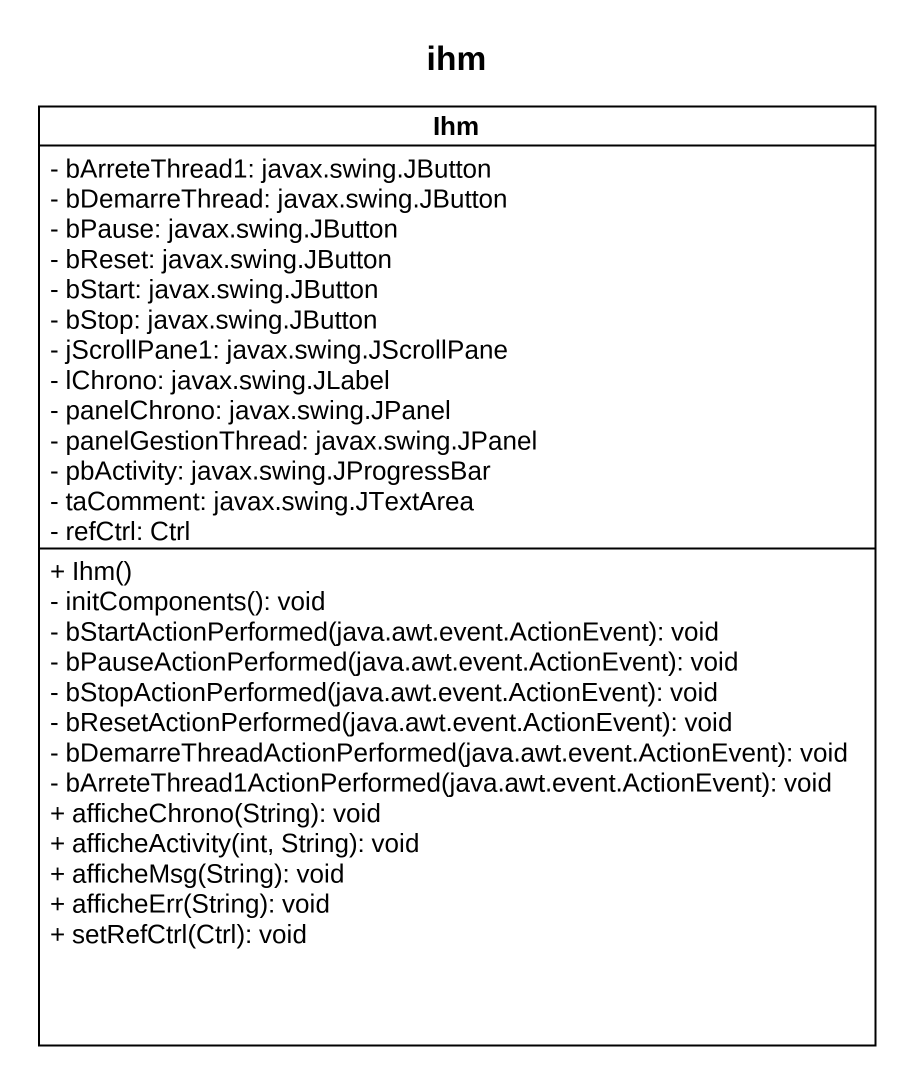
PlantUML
@startuml
title ihm
hide circle
hide empty members
skinparam classAttributeIconSize 0
class Ihm {
  - bArreteThread1: javax.swing.JButton
  - bDemarreThread: javax.swing.JButton
  - bPause: javax.swing.JButton
  - bReset: javax.swing.JButton
  - bStart: javax.swing.JButton
  - bStop: javax.swing.JButton
  - jScrollPane1: javax.swing.JScrollPane
  - lChrono: javax.swing.JLabel
  - panelChrono: javax.swing.JPanel
  - panelGestionThread: javax.swing.JPanel
  - pbActivity: javax.swing.JProgressBar
  - taComment: javax.swing.JTextArea
  - refCtrl: Ctrl
  + Ihm()
  - initComponents(): void
  - bStartActionPerformed(java.awt.event.ActionEvent): void
  - bPauseActionPerformed(java.awt.event.ActionEvent): void
  - bStopActionPerformed(java.awt.event.ActionEvent): void
  - bResetActionPerformed(java.awt.event.ActionEvent): void
  - bDemarreThreadActionPerformed(java.awt.event.ActionEvent): void
  - bArreteThread1ActionPerformed(java.awt.event.ActionEvent): void
  + afficheChrono(String): void
  + afficheActivity(int, String): void
  + afficheMsg(String): void
  + afficheErr(String): void
  + setRefCtrl(Ctrl): void
}
@enduml
